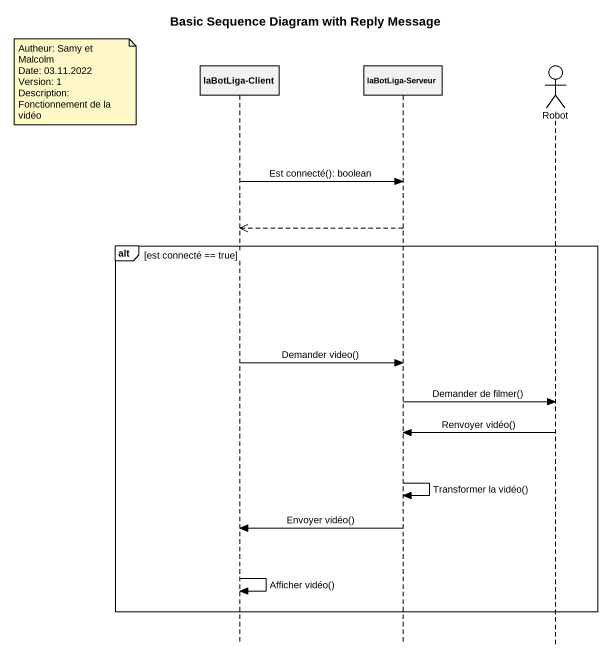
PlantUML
@startuml
title Basic Sequence Diagram with Reply Message
hide footbox
participant "laBotLiga-Client" as laBotLiga_Client
participant "laBotLiga-Serveur" as laBotLiga_Serveur
actor Robot

note left of laBotLiga_Client
  Autheur: Samy et Malcolm
  Date: 03.11.2022
  Version: 1
  Description: Fonctionnement de la vidéo
end note
laBotLiga_Client -> laBotLiga_Serveur : Est connecté(): boolean
laBotLiga_Serveur -->> laBotLiga_Client
alt est connecté == true
  laBotLiga_Client -> laBotLiga_Serveur : Demander video()
  laBotLiga_Serveur -> Robot : Demander de filmer()
  Robot -> laBotLiga_Serveur : Renvoyer vidéo()
  laBotLiga_Serveur -> laBotLiga_Serveur : Transformer la vidéo()
  laBotLiga_Serveur -> laBotLiga_Client : Envoyer vidéo()
  laBotLiga_Client -> laBotLiga_Client : Afficher vidéo()
end
@enduml
